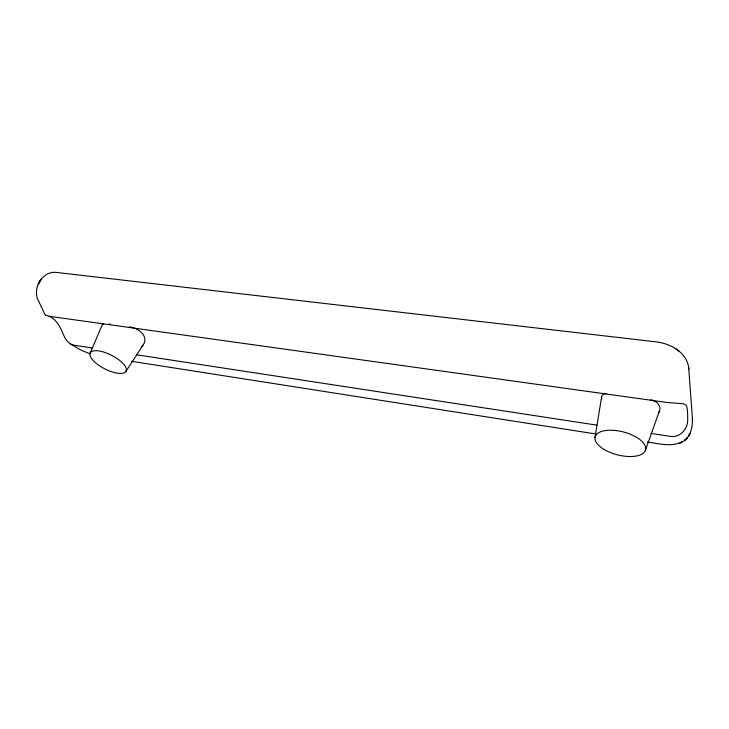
<?xml version="1.0" encoding="UTF-8"?>
<svg xmlns="http://www.w3.org/2000/svg" width="729" height="729" viewBox="0 0 729 729"><rect width="100%" height="100%" fill="white"/><g stroke="black" fill="none" stroke-linecap="round" stroke-linejoin="round"><path stroke-width="1.09" d="M692.404 418.61C692.678 427.312 690.554 437.883 681.943 442.047C671.108 447.169 658.624 443.542 647.425 442.066M606.683 393.514C603.412 393.04 600.641 396.038 601.744 399.219M595.01 437.537L601.625 396.922M645.283 450.65A26.034 11.828 14.4 0 0 611.941 430.247A26.034 11.828 14.4 0 0 603.803 449.255A26.034 11.828 14.4 0 0 645.283 450.65L659.198 411.612C662.123 405.725 656.1 400.713 650.778 399.838M650.997 433.418L670.142 436.343C680.075 438.193 688.477 428.351 687.675 418.801A49.344 6.78 -81.5 0 0 686.682 406.354L685.962 404.978L683.41 403.784L666.534 402.417L48.961 316.258L45.553 315.056M90.068 353.264L102.907 323.348M658.506 413.033L659.198 411.612M692.55 420.679L688.677 367.325C686.299 351.87 669.96 343.377 655.736 341.81L57.719 272.582C42.337 269.73 31.238 289.094 38.947 301.797L45.225 315.183M125.798 371.644A20.12 7.582 27 0 0 103.363 351.979A20.12 7.582 27 0 0 95.28 362.559A20.12 7.582 27 0 0 125.798 371.644L143.057 345.072C149.5 335.905 137.599 327.667 129.279 326.938M40.414 280.237L38.683 283.344L41.425 278.934L38.254 284.1M141.226 347.086L143.057 345.072M92.565 348.052L73.429 345.127C65.719 343.25 63.496 334.019 60.316 327.932A36.787 24.968 -80.2 0 0 51.449 317.452L49.107 316.167M136.478 354.768L596.96 425.162M131.685 361.32L595.739 433.974M89.758 353.738L81.32 350.257L70.494 344.015M679.455 351.451L675.264 348.435M103.245 324.697L102.789 323.466M688.677 367.325L688.823 369.475M110.489 324.205A19.492 1.258 5.1 0 1 109.068 323.995M689.971 433.555L688.404 436.416L689.971 433.555M687.028 438.184L684.659 440.352L687.028 438.184M681.943 442.047L679.027 443.268L681.943 442.047"/></g></svg>
